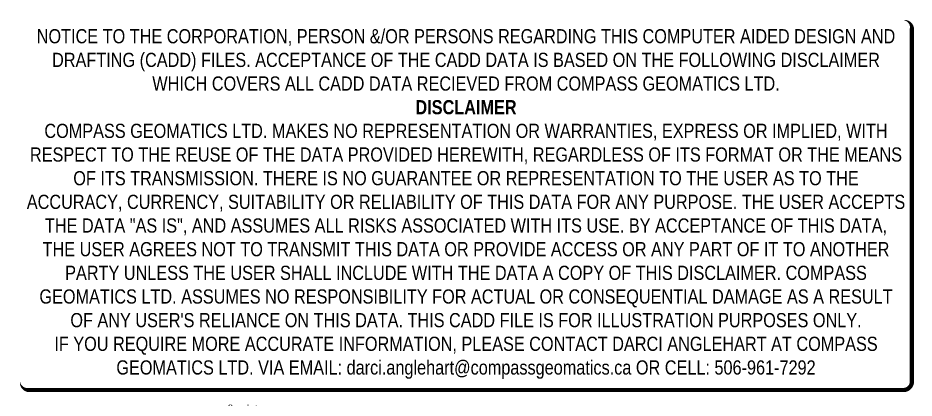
# Model space of a CAD drawing. Extents: x 507771 to 509351, y 6022995 to 6024780.
# Drawn here: x 507771 to 509351, y 6024110 to 6024780 of the extents above; entities that cross this region are included whole.
import ezdxf

# ---------------------------------------------------------------- set-up
doc = ezdxf.new("R2010")
doc.units = 0
doc.header["$LTSCALE"] = 5
doc.header["$PDMODE"] = 3
doc.header["$PDSIZE"] = 30
doc.layers.get('Defpoints').update_dxf_attribs({"color": 9})
doc.layers.add('DISCLAIMER', color=7, linetype='Continuous', plot=False)
doc.layers.add('F-RW-T', color=190, linetype='Continuous', lineweight=9)
doc.styles.add('80', font='ARIALN.TTF', dxfattribs={"height": 10})
doc.styles.add('80CG', font='ARIALN.TTF', dxfattribs={"height": 10})
doc.dimstyles.new('Compass 5 000', dxfattribs={"dimscale": 5, "dimtxt": 9, "dimasz": 2, "dimexe": 0.2, "dimexo": 0.0625, "dimgap": 0.5, "dimtad": 0, "dimtih": 1, "dimtoh": 1, "dimzin": 0, "dimdsep": 46, "dimtxsty": '80CG', "dimcen": 0.1, "dimse1": 1, "dimse2": 1, "dimclrd": 256, "dimclrt": 256, "dimaunit": 1, "dimadec": 4, "dimazin": 0, "dimtfac": 0.06, "dimtofl": 0, "dimtmove": 0, "dimatfit": 1, "dimfxl": 0.2, "dimtolj": 1, "dimtzin": 0, "dimlwd": -1, "dimarcsym": 0})

# ---------------------------------------------------------------- blocks, each defined once
blk = doc.blocks.new('*D665')
at = {"layer": 'Defpoints', "color": 0, "transparency": 16777216}
for p in [(508062.7, 6024040.4), (508068.6, 6024048.5), (508081.7, 6024026.7)]:
    blk.add_point(p, dxfattribs=at)
at = {"layer": 'F-RW-T', "transparency": 16777216}
for p, q in [((508093.4, 6024042.9), (508118.2, 6024076.9)), ((508118.2, 6024076.9), (508128.2, 6024076.9)), ((508075.8, 6024018.6), (508069.9, 6024010.5))]:
    blk.add_line(p, q, dxfattribs=at)
for points in [[(508092.1, 6024043.8), (508094.8, 6024041.9), (508087.5, 6024034.8)], [(508074.4, 6024019.6), (508077.1, 6024017.6), (508081.7, 6024026.7)]]:
    blk.add_solid(points, dxfattribs=at)
at = {"layer": 'F-RW-T', "transparency": 16777216, "insert": (508167.2, 6024076.9), "char_height": 10, "attachment_point": 5, "style": '80CG', "bg_fill": 3, "box_fill_scale": 1.1, "bg_fill_color": 256, "bg_fill_true_color": 13158600, "bg_fill_transparency": 0}
blk.add_mtext('\\A1;Sprocket\\P10.00 P/L R/W\\PPLA 100942', dxfattribs=at)
blk = doc.blocks.new('Disclaimer_Legal')
at = {"layer": 'DISCLAIMER', "color": 254, "flags": 128}
blk.add_lwpolyline([(-3612.9, -1104.6, 37.5, 37.5, 0), (4096.1, -1104.6, 37.5, 37.5, 0.414214), (4171.1, -1029.6, 37.5, 37.5, 0), (4171.1, 2078.7, 37.5, 0, 0.414214), (4096.1, 2153.7, 0, 0, 0), (-3612.9, 2153.7, 0, 0, 0.414214), (-3687.9, 2078.7, 0, 0, 0), (-3687.9, -1029.6, 0, 37.5, 0.414214)], format="xyseb", close=True, dxfattribs=at)
at = {"layer": 'DISCLAIMER', "color": 254, "insert": (241.6, 533.9), "char_height": 125, "width": 7717.568, "attachment_point": 5, "style": '80'}
blk.add_mtext('NOTICE TO THE CORPORATION, PERSON &/OR PERSONS REGARDING THIS COMPUTER AIDED DESIGN AND DRAFTING (CADD) FILES. ACCEPTANCE OF THE CADD DATA IS BASED ON THE FOLLOWING DISCLAIMER WHICH COVERS ALL CADD DATA RECIEVED FROM COMPASS GEOMATICS LTD.\\P{\\fArial Narrow|b1|i0|c0|p34;DISCLAIMER}\\PCOMPASS GEOMATICS LTD. MAKES NO REPRESENTATION OR WARRANTIES, EXPRESS OR IMPLIED, WITH RESPECT TO THE REUSE OF THE DATA PROVIDED HEREWITH, REGARDLESS OF ITS FORMAT OR THE MEANS OF ITS TRANSMISSION. THERE IS NO GUARANTEE OR REPRESENTATION TO THE USER AS TO THE ACCURACY, CURRENCY, SUITABILITY OR RELIABILITY OF THIS DATA FOR ANY PURPOSE. THE USER ACCEPTS THE DATA "AS IS", AND ASSUMES ALL RISKS ASSOCIATED WITH ITS USE. BY ACCEPTANCE OF THIS DATA, THE USER AGREES NOT TO TRANSMIT THIS DATA OR PROVIDE ACCESS OR ANY PART OF IT TO ANOTHER PARTY UNLESS THE USER SHALL INCLUDE WITH THE DATA A COPY OF THIS DISCLAIMER. COMPASS GEOMATICS LTD. ASSUMES NO RESPONSIBILITY FOR ACTUAL OR CONSEQUENTIAL DAMAGE AS A RESULT OF ANY USER\'S RELIANCE ON THIS DATA. THIS CADD FILE IS FOR ILLUSTRATION PURPOSES ONLY.\\PIF YOU REQUIRE MORE ACCURATE INFORMATION, PLEASE CONTACT DARCI ANGLEHART AT COMPASS GEOMATICS LTD. VIA EMAIL: darci.anglehart@compassgeomatics.ca OR CELL: 506-961-7292', dxfattribs=at)

msp = doc.modelspace()

# ---------------------------------------------------------------- dimensions: what is measured, and where the dimension line sits
at = {"layer": 'F-RW-T'}
dim = msp.add_linear_dim(base=(508081.661, 6024026.681), p1=(508068.587, 6024048.54), p2=(508062.709, 6024040.449), angle=234.003678, text='Sprocket\\P10.00 P/L R/W\\PPLA 100942', dimstyle='Compass 5 000', override={"dimtfill": 1}, dxfattribs=at)
dim.commit()
dim.dimension.update_dxf_attribs({"geometry": '*D665', "text_midpoint": (508167.239, 6024076.919), "dimtype": 161})

# ---------------------------------------------------------------- next in the draw order: block references
at = {"layer": 'DISCLAIMER', "color": 5, "xscale": 0.2, "yscale": 0.2, "zscale": 0.2}
msp.add_blockref('Disclaimer_Legal', (508512.614, 6024345.29), dxfattribs=at)

doc.saveas('drawing.dxf')
